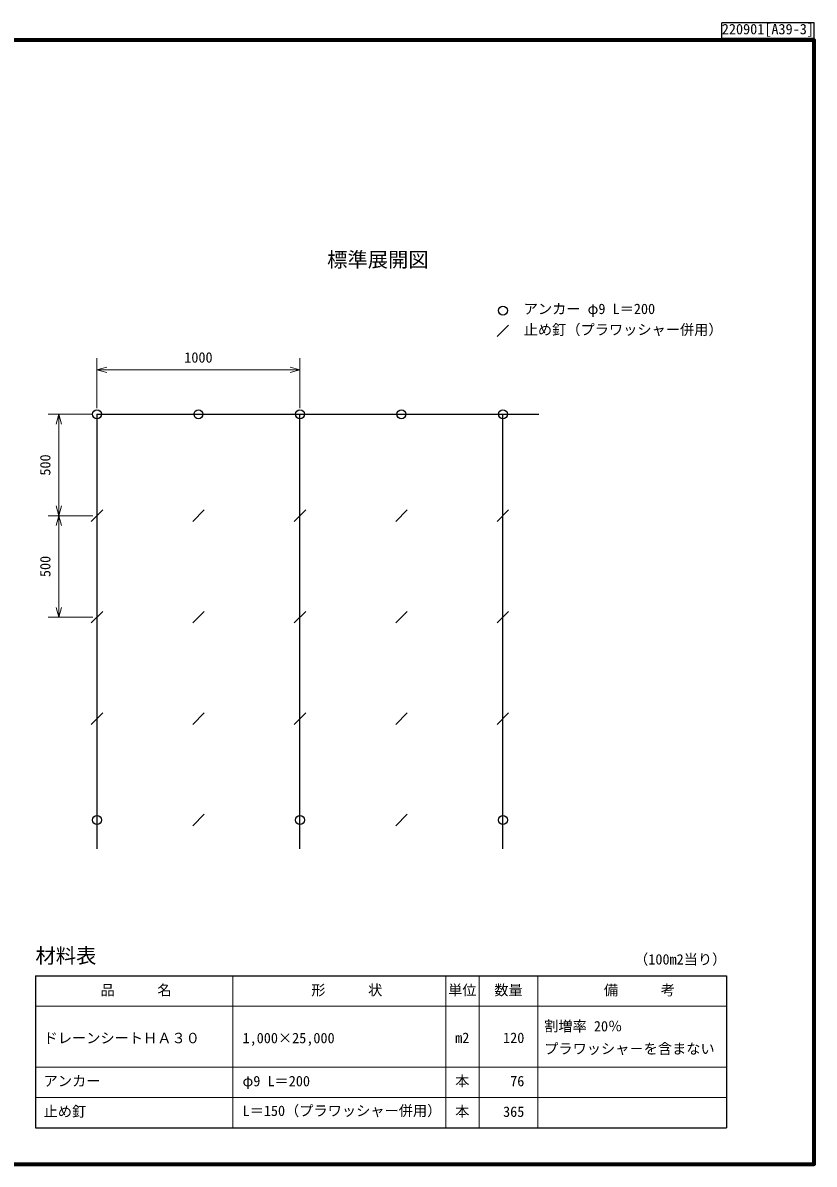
# Model space of a CAD drawing. Units: millimetres, scale not verified. Extents: x 200 to 8200, y 200 to 5825.
# Drawn here: x 4301 to 8200, y 200 to 5825 of the extents above; entities that cross this region are included whole.
import ezdxf
from ezdxf.enums import TextEntityAlignment as Align

# ---------------------------------------------------------------- set-up
doc = ezdxf.new("R2010")
doc.units = ezdxf.units.MM
doc.header["$LTSCALE"] = 20
for name, color, linetype, lineweight in [('C-DOC', 3, 'Continuous', 25), ('C-MTR-FRAM', 5, 'Continuous', 25), ('C-MTR-LINE', 5, 'Continuous', 13), ('C-STR', 7, 'Continuous', 25), ('C-STR-DIM', 1, 'Continuous', 13), ('C-STR-TXT', 7, 'Continuous', 25), ('C-TTL', 2, 'Continuous', 70)]:
    doc.layers.add(name, color=color, linetype=linetype, lineweight=lineweight)
for name, color, linetype in [('C-MTR', 5, 'Continuous'), ('C-MTR-TXT', 5, 'Continuous'), ('C-TTL-TXT', 7, 'Continuous')]:
    doc.layers.add(name, color=color, linetype=linetype)
doc.styles.add('ＭＳ ゴシック', font='')
doc.styles.get('ＭＳ ゴシック').set_extended_font_data('MS Gothic')

msp = doc.modelspace()

# ---------------------------------------------------------------- linework, layer by layer
at = {"layer": 'C-DOC'}
for p, q in [((8200, 5825), (7745, 5825)), ((7745, 5750), (7745, 5825)), ((8200, 5750), (8200, 5825)), ((7745, 5750), (8200, 5750))]:
    msp.add_line(p, q, dxfattribs=at)
at = {"layer": 'C-MTR-FRAM'}
for p, q in [((4363.46, 1128.49), (4363.46, 378.49)), ((4363.46, 1128.49), (7767.77, 1128.49)), ((7767.77, 1128.49), (7767.77, 378.49)), ((4363.46, 378.49), (7767.77, 378.49))]:
    msp.add_line(p, q, dxfattribs=at)
at = {"layer": 'C-MTR-LINE'}
for p, q in [((5336, 1128.49), (5336, 378.49)), ((6385.65, 1128.9), (6385.65, 378.49)), ((6548.94, 1128.49), (6548.94, 378.49)), ((6838.94, 1128.49), (6838.94, 378.49)), ((4363.46, 978.49), (7767.77, 978.49)), ((4363.46, 678.49), (7767.77, 678.49)), ((4363.46, 528.49), (7767.77, 528.49))]:
    msp.add_line(p, q, dxfattribs=at)
at = {"layer": 'C-STR'}
for p, q in [((4666.34, 3895.93), (5666.34, 3895.93)), ((4666.34, 3895.93), (4666.34, 1754.93)), ((5666.34, 3895.93), (6843.34, 3895.93)), ((5666.34, 1754.93), (5666.34, 3895.93)), ((6666.34, 1754.93), (6666.34, 3895.93)), ((4638.06, 3367.65), (4694.63, 3424.22)), ((5138.06, 3367.65), (5194.63, 3424.22)), ((5638.06, 3367.65), (5694.63, 3424.22)), ((6138.06, 3367.65), (6194.63, 3424.22)), ((6638.06, 3367.65), (6694.63, 3424.22)), ((4638.06, 2867.65), (4694.63, 2924.22)), ((5138.06, 2867.65), (5194.63, 2924.22)), ((5638.06, 2867.65), (5694.63, 2924.22)), ((6138.06, 2867.65), (6194.63, 2924.22)), ((6638.06, 2867.65), (6694.63, 2924.22)), ((4638.06, 2367.65), (4694.63, 2424.22)), ((5138.06, 2367.65), (5194.63, 2424.22)), ((5638.06, 2367.65), (5694.63, 2424.22)), ((6138.06, 2367.65), (6194.63, 2424.22)), ((6638.06, 2367.65), (6694.63, 2424.22)), ((5138.06, 1867.65), (5194.63, 1924.22)), ((6138.06, 1867.65), (6194.63, 1924.22))]:
    msp.add_line(p, q, dxfattribs=at)
for centre in [(4666.34, 3895.93), (5166.34, 3895.93), (5666.34, 3895.93), (6166.34, 3895.93), (6666.34, 3895.93), (4666.34, 1895.93), (5666.34, 1895.93), (6666.34, 1895.93)]:
    msp.add_circle(centre, 22, dxfattribs=at)
at = {"layer": 'C-STR-DIM'}
for p, q in [((4666.34, 3925.93), (4666.34, 4172.64)), ((5666.34, 3925.93), (5666.34, 4172.64)), ((4666.34, 4114.93), (4714.64, 4127.87)), ((4666.34, 4114.93), (4666.34, 4080.64)), ((4666.34, 4114.93), (4714.64, 4101.99)), ((4666.34, 4114.93), (5666.34, 4114.93)), ((5666.34, 4114.93), (5618.05, 4127.87)), ((5666.34, 4114.93), (5618.05, 4101.99)), ((5666.34, 4114.93), (5666.34, 4080.64)), ((4646.34, 3895.93), (4426.34, 3895.93)), ((4477.87, 3895.93), (4464.93, 3847.64)), ((4477.87, 3895.93), (4490.81, 3847.64)), ((4477.87, 3395.93), (4477.87, 3895.93)), ((4486.34, 3895.93), (4517.87, 3895.93)), ((4477.87, 3395.93), (4464.93, 3444.23)), ((4477.87, 3395.93), (4490.81, 3444.23)), ((4646.34, 3395.93), (4426.34, 3395.93)), ((4477.87, 3395.93), (4464.93, 3347.64)), ((4477.87, 2895.93), (4477.87, 3395.93)), ((4477.87, 3395.93), (4490.81, 3347.64)), ((4477.87, 2895.93), (4464.93, 2944.23)), ((4477.87, 2895.93), (4490.81, 2944.23)), ((4646.34, 2895.93), (4426.34, 2895.93))]:
    msp.add_line(p, q, dxfattribs=at)
at = {"layer": 'C-STR-TXT'}
msp.add_line((6638.06, 4278.56), (6694.63, 4335.13), dxfattribs=at)
msp.add_circle((6666.34, 4406.85), 22, dxfattribs=at)
at = {"layer": 'C-TTL'}
msp.add_lwpolyline([(200, 200), (8200, 200), (8200, 5740), (200, 5740)], close=True, dxfattribs=at)

# ---------------------------------------------------------------- texts
at = {"layer": 'C-DOC', "style": 'ＭＳ ゴシック'}
msp.add_text('220901[A39-3]', height=51.32, dxfattribs=at).set_placement((7745, 5753), align=Align.BOTTOM_LEFT)
at = {"layer": 'C-MTR', "style": 'ＭＳ ゴシック'}
msp.add_text('材料表', height=73.31, dxfattribs=at).set_placement((4363.46, 1168.49), align=Align.BOTTOM_LEFT)
at = {"layer": 'C-MTR-TXT', "style": 'ＭＳ ゴシック'}
for s, p in [('（100m2当り）', (7312.77, 1168.49)), ('アンカー', (4403.46, 568.9)), ('φ9 L＝200', (5383.48, 568.49)), ('止め釘', (4403.46, 418.9)), ('L＝150（プラワッシャー併用）', (5383.48, 422.24))]:
    msp.add_text(s, height=51.32, dxfattribs=at).set_placement(p, align=Align.BOTTOM_LEFT)
for s, p in [('\u3000品\u3000\u3000\u3000名\u3000', (4613.91, 1057.81)), ('形\u3000\u3000\u3000状\u3000', (5722.22, 1057.81)), ('数量', (6623.9, 1057.81)), ('割増率 20％', (6869.8, 880.1)), ('ドレーンシートＨＡ３０', (4403.46, 821.71)), ('1,000×25,000', (5383.48, 821.71)), ('プラワッシャ－を含まない', (6869.8, 769.09))]:
    msp.add_text(s, height=51.32, dxfattribs=at).set_placement(p, align=Align.MIDDLE_LEFT)
for s, p in [('単位', (6466.22, 1057.81)), ('\u3000備\u3000\u3000\u3000考\u3000', (7339.01, 1057.81)), ('m2', (6466.22, 823.02))]:
    msp.add_text(s, height=51.32, dxfattribs=at).set_placement(p, align=Align.MIDDLE_CENTER)
msp.add_text('120', height=51.32, dxfattribs=at).set_placement((6772.01, 823.02), align=Align.MIDDLE_RIGHT)
for p in [(6466.22, 568.95), (6466.22, 419.41)]:
    msp.add_text('本', height=51.32, dxfattribs=at).set_placement(p, align=Align.BOTTOM_CENTER)
for s, p in [('76', (6772.01, 568.49)), ('365', (6772.01, 417.68))]:
    msp.add_text(s, height=51.32, dxfattribs=at).set_placement(p, align=Align.BOTTOM_RIGHT)
at = {"layer": 'C-STR-DIM', "color": 7, "style": 'ＭＳ ゴシック'}
msp.add_text('1000', height=51.32, dxfattribs=at).set_placement((5096.34, 4134.93), align=Align.BOTTOM_LEFT)
for p in [(4452.39, 3593.43), (4452.39, 3093.43)]:
    msp.add_text('500', height=51.32, rotation=90, dxfattribs=at).set_placement(p, align=Align.BOTTOM_LEFT)
at = {"layer": 'C-STR-TXT', "style": 'ＭＳ ゴシック'}
for s, p in [('アンカー φ9 L＝200', (6768.84, 4374.35)), ('止め釘（プラワッシャー併用）', (6768.84, 4271.85))]:
    msp.add_text(s, height=51.32, dxfattribs=at).set_placement(p, align=Align.BOTTOM_LEFT)
at = {"layer": 'C-TTL-TXT', "style": 'ＭＳ ゴシック'}
msp.add_text('標準展開図', height=73.31, dxfattribs=at).set_placement((5800.61, 4694.62), align=Align.TOP_LEFT)

doc.saveas('drawing.dxf')
